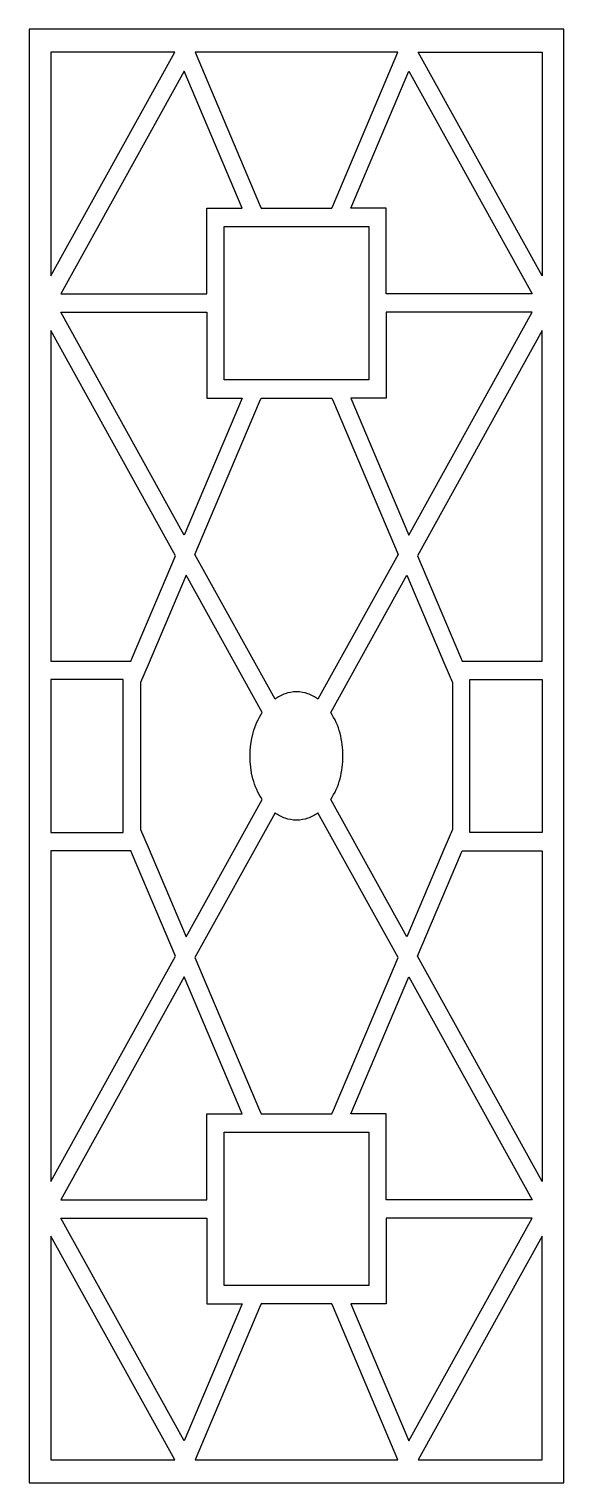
# Model space of a CAD drawing. Header units: centimetres. Extents: x -1.59 to 1.59, y -4.33 to 4.33.
import ezdxf

# ---------------------------------------------------------------- set-up
doc = ezdxf.new("R2010")
doc.units = ezdxf.units.CM
doc.header["$MEASUREMENT"] = 0
doc.layers.add('Layer 1', color=7, linetype='Continuous')

msp = doc.modelspace()

# ---------------------------------------------------------------- linework, layer by layer
at = {"layer": 'Layer 1', "color": 177}
for points, knots in [([(-1.59283, -4.33142), (-1.59283, -4.33142), (-1.59283, 4.33143), (-1.59283, 4.33143), (-1.59283, 4.33143), (-1.59283, 4.33143), (1.59283, 4.33143), (1.59283, 4.33143), (1.59283, 4.33143), (1.59283, 4.33143), (1.59284, -4.33142), (1.59284, -4.33142), (1.59284, -4.33142), (1.59284, -4.33142), (-1.59283, -4.33142), (-1.59283, -4.33142)], [0, 0, 0, 0, 0.2, 0.2, 0.2, 0.2, 0.4, 0.4, 0.4, 0.4, 0.6, 0.6, 0.6, 0.6, 1, 1, 1, 1]), ([(-1.46368, 2.86144), (-1.46368, 2.86144), (-1.46368, 4.19455), (-1.46368, 4.19455), (-1.46368, 4.19455), (-1.46368, 4.19455), (-0.7256, 4.19455), (-0.7256, 4.19455), (-0.7256, 4.19455), (-0.7256, 4.19455), (-1.46368, 2.86145), (-1.46368, 2.86145), (-1.46368, 2.86145), (-1.46368, 2.86145), (-1.46368, 2.86144), (-1.46368, 2.86144)], [0, 0, 0, 0, 0.2, 0.2, 0.2, 0.2, 0.4, 0.4, 0.4, 0.4, 0.6, 0.6, 0.6, 0.6, 1, 1, 1, 1]), ([(0.60383, 4.19455), (0.60383, 4.19455), (0.21979, 3.2867), (0.21979, 3.2867), (0.21979, 3.2867), (0.21979, 3.2867), (0.21034, 3.26431), (0.21034, 3.26431), (0.21034, 3.26431), (0.21034, 3.26431), (0, 3.26431), (0, 3.26431), (0, 3.26431), (0, 3.26431), (-0.2103, 3.26431), (-0.2103, 3.26431), (-0.2103, 3.26431), (-0.2103, 3.26431), (-0.21979, 3.2867), (-0.21979, 3.2867), (-0.21979, 3.2867), (-0.21979, 3.2867), (-0.60384, 4.19455), (-0.60384, 4.19455), (-0.60384, 4.19455), (-0.60384, 4.19455), (0.60383, 4.19455), (0.60383, 4.19455)], [0, 0, 0, 0, 0.125, 0.125, 0.125, 0.125, 0.25, 0.25, 0.25, 0.25, 0.375, 0.375, 0.375, 0.375, 0.5, 0.5, 0.5, 0.5, 0.625, 0.625, 0.625, 0.625, 0.75, 0.75, 0.75, 0.75, 1, 1, 1, 1]), ([(1.46367, 2.86145), (1.46367, 2.86145), (1.46367, 4.19455), (1.46367, 4.19455), (1.46367, 4.19455), (1.46367, 4.19455), (0.72561, 4.19455), (0.72561, 4.19455), (0.72561, 4.19455), (0.72561, 4.19455), (1.46369, 2.86145), (1.46369, 2.86145), (1.46369, 2.86145), (1.46369, 2.86145), (1.46367, 2.86145), (1.46367, 2.86145)], [0, 0, 0, 0, 0.2, 0.2, 0.2, 0.2, 0.4, 0.4, 0.4, 0.4, 0.6, 0.6, 0.6, 0.6, 1, 1, 1, 1]), ([(-0.32358, 3.26431), (-0.32358, 3.26431), (-0.53392, 3.26431), (-0.53392, 3.26431), (-0.53392, 3.26431), (-0.53392, 3.26431), (-0.53392, 2.75324), (-0.53392, 2.75324), (-0.53392, 2.75324), (-0.53392, 2.75324), (-1.40377, 2.75324), (-1.40377, 2.75324), (-1.40377, 2.75324), (-1.40377, 2.75324), (-0.66887, 4.08061), (-0.66887, 4.08061), (-0.66887, 4.08061), (-0.66887, 4.08061), (-0.32358, 3.26431), (-0.32358, 3.26431)], [0, 0, 0, 0, 0.1666667, 0.1666667, 0.1666667, 0.1666667, 0.3333333, 0.3333333, 0.3333333, 0.3333333, 0.5, 0.5, 0.5, 0.5, 0.6666667, 0.6666667, 0.6666667, 0.6666667, 1, 1, 1, 1]), ([(0.32359, 3.26431), (0.32359, 3.26431), (0.53392, 3.26431), (0.53392, 3.26431), (0.53392, 3.26431), (0.53392, 3.26431), (0.53392, 2.75324), (0.53392, 2.75324), (0.53392, 2.75324), (0.53392, 2.75324), (1.40377, 2.75324), (1.40377, 2.75324), (1.40377, 2.75324), (1.40377, 2.75324), (0.66889, 4.08061), (0.66889, 4.08061), (0.66889, 4.08061), (0.66889, 4.08061), (0.32359, 3.26431), (0.32359, 3.26431)], [0, 0, 0, 0, 0.1666667, 0.1666667, 0.1666667, 0.1666667, 0.3333333, 0.3333333, 0.3333333, 0.3333333, 0.5, 0.5, 0.5, 0.5, 0.6666667, 0.6666667, 0.6666667, 0.6666667, 1, 1, 1, 1]), ([(0, 3.15479), (0, 3.15479), (-0.43057, 3.15479), (-0.43057, 3.15479), (-0.43057, 3.15479), (-0.43057, 3.15479), (-0.43057, 2.69849), (-0.43057, 2.69849), (-0.43057, 2.69849), (-0.43057, 2.69849), (-0.43057, 2.24218), (-0.43057, 2.24218), (-0.43057, 2.24218), (-0.43057, 2.24218), (0, 2.24218), (0, 2.24218), (0, 2.24218), (0, 2.24218), (0.43058, 2.24218), (0.43058, 2.24218), (0.43058, 2.24218), (0.43058, 2.24218), (0.43058, 2.69849), (0.43058, 2.69849), (0.43058, 2.69849), (0.43058, 2.69849), (0.43058, 3.15479), (0.43058, 3.15479), (0.43058, 3.15479), (0.43058, 3.15479), (0, 3.15479), (0, 3.15479)], [0, 0, 0, 0, 0.1111111, 0.1111111, 0.1111111, 0.1111111, 0.2222222, 0.2222222, 0.2222222, 0.2222222, 0.3333333, 0.3333333, 0.3333333, 0.3333333, 0.4444444, 0.4444444, 0.4444444, 0.4444444, 0.5555556, 0.5555556, 0.5555556, 0.5555556, 0.6666667, 0.6666667, 0.6666667, 0.6666667, 0.7777778, 0.7777778, 0.7777778, 0.7777778, 1, 1, 1, 1]), ([(-0.32358, 2.13266), (-0.32358, 2.13266), (-0.53392, 2.13266), (-0.53392, 2.13266), (-0.53392, 2.13266), (-0.53392, 2.13266), (-0.53392, 2.64373), (-0.53392, 2.64373), (-0.53392, 2.64373), (-0.53392, 2.64373), (-1.40377, 2.64372), (-1.40377, 2.64372), (-1.40377, 2.64372), (-1.40377, 2.64372), (-0.66887, 1.31638), (-0.66887, 1.31638), (-0.66887, 1.31638), (-0.66887, 1.31638), (-0.32358, 2.13266), (-0.32358, 2.13266)], [0, 0, 0, 0, 0.1666667, 0.1666667, 0.1666667, 0.1666667, 0.3333333, 0.3333333, 0.3333333, 0.3333333, 0.5, 0.5, 0.5, 0.5, 0.6666667, 0.6666667, 0.6666667, 0.6666667, 1, 1, 1, 1]), ([(0.32359, 2.13266), (0.32359, 2.13266), (0.53392, 2.13266), (0.53392, 2.13266), (0.53392, 2.13266), (0.53392, 2.13266), (0.53392, 2.64373), (0.53392, 2.64373), (0.53392, 2.64373), (0.53392, 2.64373), (1.40377, 2.64373), (1.40377, 2.64373), (1.40377, 2.64373), (1.40377, 2.64373), (0.66888, 1.31638), (0.66888, 1.31638), (0.66888, 1.31638), (0.66888, 1.31638), (0.32359, 2.13266), (0.32359, 2.13266)], [0, 0, 0, 0, 0.1666667, 0.1666667, 0.1666667, 0.1666667, 0.3333333, 0.3333333, 0.3333333, 0.3333333, 0.5, 0.5, 0.5, 0.5, 0.6666667, 0.6666667, 0.6666667, 0.6666667, 1, 1, 1, 1]), ([(-1.46368, 2.53552), (-1.46368, 2.53552), (-0.72078, 1.1937), (-0.72078, 1.1937), (-0.72078, 1.1937), (-0.72078, 1.1937), (-0.97691, 0.58823), (-0.97691, 0.58823), (-0.97691, 0.58823), (-0.97691, 0.58823), (-0.98638, 0.56583), (-0.98638, 0.56583), (-0.98638, 0.56583), (-0.98638, 0.56583), (-1.46368, 0.56583), (-1.46368, 0.56583), (-1.46368, 0.56583), (-1.46368, 0.56583), (-1.46368, 2.53552), (-1.46368, 2.53552)], [0, 0, 0, 0, 0.1666667, 0.1666667, 0.1666667, 0.1666667, 0.3333333, 0.3333333, 0.3333333, 0.3333333, 0.5, 0.5, 0.5, 0.5, 0.6666667, 0.6666667, 0.6666667, 0.6666667, 1, 1, 1, 1]), ([(1.46367, 2.53552), (1.46367, 2.53552), (1.46367, 0.56583), (1.46367, 0.56583), (1.46367, 0.56583), (1.46367, 0.56583), (0.98638, 0.56583), (0.98638, 0.56583), (0.98638, 0.56583), (0.98638, 0.56583), (0.97692, 0.58823), (0.97692, 0.58823), (0.97692, 0.58823), (0.97692, 0.58823), (0.72078, 1.1937), (0.72078, 1.1937), (0.72078, 1.1937), (0.72078, 1.1937), (1.46367, 2.53552), (1.46367, 2.53552), (1.46367, 2.53552), (1.46367, 2.53552), (1.46367, 2.53552), (1.46367, 2.53552)], [0, 0, 0, 0, 0.1428571, 0.1428571, 0.1428571, 0.1428571, 0.2857143, 0.2857143, 0.2857143, 0.2857143, 0.4285714, 0.4285714, 0.4285714, 0.4285714, 0.5714286, 0.5714286, 0.5714286, 0.5714286, 0.7142857, 0.7142857, 0.7142857, 0.7142857, 1, 1, 1, 1]), ([(0, 0.38225), (0, 0.38225), (0.0008, 0.38225), (0.0008, 0.38225), (0.0008, 0.38225), (0.0008, 0.38225), (0.00158, 0.38225), (0.00158, 0.38225), (0.00158, 0.38225), (0.02423, 0.38217), (0.04669, 0.37825), (0.06807, 0.37072), (0.06807, 0.37072), (0.0894, 0.36319), (0.10958, 0.35264), (0.12798, 0.33941), (0.12798, 0.33941), (0.12798, 0.33941), (0.60469, 1.20042), (0.60469, 1.20042), (0.60469, 1.20042), (0.60469, 1.20042), (0.21979, 2.11027), (0.21979, 2.11027), (0.21979, 2.11027), (0.21979, 2.11027), (0.21034, 2.13266), (0.21034, 2.13266), (0.21034, 2.13266), (0.21034, 2.13266), (0, 2.13266), (0, 2.13266), (0, 2.13266), (0, 2.13266), (-0.21032, 2.13266), (-0.21032, 2.13266), (-0.21032, 2.13266), (-0.21032, 2.13266), (-0.21979, 2.11027), (-0.21979, 2.11027), (-0.21979, 2.11027), (-0.21979, 2.11027), (-0.60468, 1.20042), (-0.60468, 1.20042), (-0.60468, 1.20042), (-0.60468, 1.20042), (-0.12797, 0.33941), (-0.12797, 0.33941), (-0.12797, 0.33941), (-0.10956, 0.35264), (-0.0894, 0.36319), (-0.06806, 0.37072), (-0.06806, 0.37072), (-0.04668, 0.37825), (-0.02422, 0.38217), (-0.00157, 0.38225), (-0.00157, 0.38225), (-0.00157, 0.38225), (-0.00079, 0.38225), (-0.00079, 0.38225), (-0.00079, 0.38225), (-0.00079, 0.38225), (0, 0.38225), (0, 0.38225)], [0, 0, 0, 0, 0.0588235, 0.0588235, 0.0588235, 0.0588235, 0.1176471, 0.1176471, 0.1176471, 0.1176471, 0.1764706, 0.1764706, 0.1764706, 0.1764706, 0.2352941, 0.2352941, 0.2352941, 0.2352941, 0.2941176, 0.2941176, 0.2941176, 0.2941176, 0.3529412, 0.3529412, 0.3529412, 0.3529412, 0.4117647, 0.4117647, 0.4117647, 0.4117647, 0.4705882, 0.4705882, 0.4705882, 0.4705882, 0.5294118, 0.5294118, 0.5294118, 0.5294118, 0.5882353, 0.5882353, 0.5882353, 0.5882353, 0.6470588, 0.6470588, 0.6470588, 0.6470588, 0.7058824, 0.7058824, 0.7058824, 0.7058824, 0.7647059, 0.7647059, 0.7647059, 0.7647059, 0.8235294, 0.8235294, 0.8235294, 0.8235294, 0.8823529, 0.8823529, 0.8823529, 0.8823529, 1, 1, 1, 1]), ([(-0.20359, 0.25954), (-0.22849, 0.22228), (-0.24712, 0.18113), (-0.25871, 0.13772), (-0.25871, 0.13772), (-0.28261, 0.04833), (-0.28286, -0.04579), (-0.25941, -0.13529), (-0.25941, -0.13529), (-0.24782, -0.17959), (-0.22895, -0.22158), (-0.20359, -0.25952), (-0.20359, -0.25952), (-0.20359, -0.25952), (-0.65658, -1.07771), (-0.65658, -1.07771), (-0.65658, -1.07771), (-0.65658, -1.07771), (-0.88261, -0.5434), (-0.88261, -0.5434), (-0.88261, -0.5434), (-0.88261, -0.5434), (-0.92974, -0.43745), (-0.92974, -0.43745), (-0.92974, -0.43745), (-0.92974, -0.43745), (-0.92974, 0.00001), (-0.92974, 0.00001), (-0.92974, 0.00001), (-0.92974, 0.00001), (-0.92974, 0.43749), (-0.92974, 0.43749), (-0.92974, 0.43749), (-0.92974, 0.43749), (-0.88261, 0.54344), (-0.88261, 0.54344), (-0.88261, 0.54344), (-0.88261, 0.54344), (-0.65658, 1.07775), (-0.65658, 1.07775), (-0.65658, 1.07775), (-0.65658, 1.07775), (-0.20359, 0.25954), (-0.20359, 0.25954), (-0.20359, 0.25954), (-0.20359, 0.25954), (-0.20359, 0.25954), (-0.20359, 0.25954)], [0, 0, 0, 0, 0.0769231, 0.0769231, 0.0769231, 0.0769231, 0.1538462, 0.1538462, 0.1538462, 0.1538462, 0.2307692, 0.2307692, 0.2307692, 0.2307692, 0.3076923, 0.3076923, 0.3076923, 0.3076923, 0.3846154, 0.3846154, 0.3846154, 0.3846154, 0.4615385, 0.4615385, 0.4615385, 0.4615385, 0.5384615, 0.5384615, 0.5384615, 0.5384615, 0.6153846, 0.6153846, 0.6153846, 0.6153846, 0.6923077, 0.6923077, 0.6923077, 0.6923077, 0.7692308, 0.7692308, 0.7692308, 0.7692308, 0.8461538, 0.8461538, 0.8461538, 0.8461538, 1, 1, 1, 1]), ([(0.20359, -0.25954), (0.20359, -0.25954), (0.65659, -1.07771), (0.65659, -1.07771), (0.65659, -1.07771), (0.65659, -1.07771), (0.8826, -0.5434), (0.8826, -0.5434), (0.8826, -0.5434), (0.8826, -0.5434), (0.92975, -0.43745), (0.92975, -0.43745), (0.92975, -0.43745), (0.92975, -0.43745), (0.92975, 0.00001), (0.92975, 0.00001), (0.92975, 0.00001), (0.92975, 0.00001), (0.92975, 0.43748), (0.92975, 0.43748), (0.92975, 0.43748), (0.92975, 0.43748), (0.8826, 0.54344), (0.8826, 0.54344), (0.8826, 0.54344), (0.8826, 0.54344), (0.65659, 1.07775), (0.65659, 1.07775), (0.65659, 1.07775), (0.65659, 1.07775), (0.20359, 0.25954), (0.20359, 0.25954), (0.20359, 0.25954), (0.22895, 0.2216), (0.24781, 0.17959), (0.25941, 0.13533), (0.25941, 0.13533), (0.27099, 0.09118), (0.27679, 0.04569), (0.27672, 0.00001), (0.27672, 0.00001), (0.27679, -0.04566), (0.27098, -0.09116), (0.25941, -0.13531), (0.25941, -0.13531), (0.24781, -0.17958), (0.22895, -0.22158), (0.20359, -0.25954), (0.20359, -0.25954), (0.20359, -0.25954), (0.20359, -0.25954), (0.20359, -0.25954)], [0, 0, 0, 0, 0.0714286, 0.0714286, 0.0714286, 0.0714286, 0.1428571, 0.1428571, 0.1428571, 0.1428571, 0.2142857, 0.2142857, 0.2142857, 0.2142857, 0.2857143, 0.2857143, 0.2857143, 0.2857143, 0.3571429, 0.3571429, 0.3571429, 0.3571429, 0.4285714, 0.4285714, 0.4285714, 0.4285714, 0.5, 0.5, 0.5, 0.5, 0.5714286, 0.5714286, 0.5714286, 0.5714286, 0.6428571, 0.6428571, 0.6428571, 0.6428571, 0.7142857, 0.7142857, 0.7142857, 0.7142857, 0.7857143, 0.7857143, 0.7857143, 0.7857143, 0.8571429, 0.8571429, 0.8571429, 0.8571429, 1, 1, 1, 1]), ([(-1.03309, -0.45629), (-1.03309, -0.45629), (-1.46368, -0.45629), (-1.46368, -0.45629), (-1.46368, -0.45629), (-1.46368, -0.45629), (-1.46368, 0.45631), (-1.46368, 0.45631), (-1.46368, 0.45631), (-1.46368, 0.45631), (-1.03309, 0.45631), (-1.03309, 0.45631), (-1.03309, 0.45631), (-1.03309, 0.45631), (-1.03309, -0.45629), (-1.03309, -0.45629)], [0, 0, 0, 0, 0.2, 0.2, 0.2, 0.2, 0.4, 0.4, 0.4, 0.4, 0.6, 0.6, 0.6, 0.6, 1, 1, 1, 1]), ([(1.46367, -0.45629), (1.46367, -0.45629), (1.46367, 0.45631), (1.46367, 0.45631), (1.46367, 0.45631), (1.46367, 0.45631), (1.0331, 0.45631), (1.0331, 0.45631), (1.0331, 0.45631), (1.0331, 0.45631), (1.0331, 0.00001), (1.0331, 0.00001), (1.0331, 0.00001), (1.0331, 0.00001), (1.0331, -0.45629), (1.0331, -0.45629), (1.0331, -0.45629), (1.0331, -0.45629), (1.46369, -0.45629), (1.46369, -0.45629), (1.46369, -0.45629), (1.46369, -0.45629), (1.46367, -0.45629), (1.46367, -0.45629)], [0, 0, 0, 0, 0.1428571, 0.1428571, 0.1428571, 0.1428571, 0.2857143, 0.2857143, 0.2857143, 0.2857143, 0.4285714, 0.4285714, 0.4285714, 0.4285714, 0.5714286, 0.5714286, 0.5714286, 0.5714286, 0.7142857, 0.7142857, 0.7142857, 0.7142857, 1, 1, 1, 1]), ([(0, -0.38225), (0, -0.38225), (0.0008, -0.38225), (0.0008, -0.38225), (0.0008, -0.38225), (0.0008, -0.38225), (0.00158, -0.38225), (0.00158, -0.38225), (0.00158, -0.38225), (0.02423, -0.38213), (0.04669, -0.37823), (0.06807, -0.37071), (0.06807, -0.37071), (0.0894, -0.36317), (0.10958, -0.35262), (0.12798, -0.3394), (0.12798, -0.3394), (0.12798, -0.3394), (0.60469, -1.2004), (0.60469, -1.2004), (0.60469, -1.2004), (0.60469, -1.2004), (0.21979, -2.11023), (0.21979, -2.11023), (0.21979, -2.11023), (0.21979, -2.11023), (0.21034, -2.13264), (0.21034, -2.13264), (0.21034, -2.13264), (0.21034, -2.13264), (0, -2.13264), (0, -2.13264), (0, -2.13264), (0, -2.13264), (-0.21032, -2.13264), (-0.21032, -2.13264), (-0.21032, -2.13264), (-0.21032, -2.13264), (-0.21979, -2.11023), (-0.21979, -2.11023), (-0.21979, -2.11023), (-0.21979, -2.11023), (-0.60468, -1.2004), (-0.60468, -1.2004), (-0.60468, -1.2004), (-0.60468, -1.2004), (-0.12797, -0.33938), (-0.12797, -0.33938), (-0.12797, -0.33938), (-0.10956, -0.35262), (-0.0894, -0.36317), (-0.06806, -0.37071), (-0.06806, -0.37071), (-0.04668, -0.37823), (-0.02422, -0.38213), (-0.00157, -0.38225), (-0.00157, -0.38225), (-0.00157, -0.38225), (-0.00079, -0.38225), (-0.00079, -0.38225), (-0.00079, -0.38225), (-0.00079, -0.38225), (0, -0.38225), (0, -0.38225)], [0, 0, 0, 0, 0.0588235, 0.0588235, 0.0588235, 0.0588235, 0.1176471, 0.1176471, 0.1176471, 0.1176471, 0.1764706, 0.1764706, 0.1764706, 0.1764706, 0.2352941, 0.2352941, 0.2352941, 0.2352941, 0.2941176, 0.2941176, 0.2941176, 0.2941176, 0.3529412, 0.3529412, 0.3529412, 0.3529412, 0.4117647, 0.4117647, 0.4117647, 0.4117647, 0.4705882, 0.4705882, 0.4705882, 0.4705882, 0.5294118, 0.5294118, 0.5294118, 0.5294118, 0.5882353, 0.5882353, 0.5882353, 0.5882353, 0.6470588, 0.6470588, 0.6470588, 0.6470588, 0.7058824, 0.7058824, 0.7058824, 0.7058824, 0.7647059, 0.7647059, 0.7647059, 0.7647059, 0.8235294, 0.8235294, 0.8235294, 0.8235294, 0.8823529, 0.8823529, 0.8823529, 0.8823529, 1, 1, 1, 1]), ([(-1.46368, -0.5658), (-1.46368, -0.5658), (-0.98638, -0.5658), (-0.98638, -0.5658), (-0.98638, -0.5658), (-0.98638, -0.5658), (-0.97691, -0.5882), (-0.97691, -0.5882), (-0.97691, -0.5882), (-0.97691, -0.5882), (-0.72078, -1.19367), (-0.72078, -1.19367), (-0.72078, -1.19367), (-0.72078, -1.19367), (-1.46368, -2.5355), (-1.46368, -2.5355), (-1.46368, -2.5355), (-1.46368, -2.5355), (-1.46368, -0.5658), (-1.46368, -0.5658)], [0, 0, 0, 0, 0.1666667, 0.1666667, 0.1666667, 0.1666667, 0.3333333, 0.3333333, 0.3333333, 0.3333333, 0.5, 0.5, 0.5, 0.5, 0.6666667, 0.6666667, 0.6666667, 0.6666667, 1, 1, 1, 1]), ([(1.46369, -2.53547), (1.46369, -2.53547), (1.46369, -0.5658), (1.46369, -0.5658), (1.46369, -0.5658), (1.46369, -0.5658), (0.98638, -0.5658), (0.98638, -0.5658), (0.98638, -0.5658), (0.98638, -0.5658), (0.97692, -0.5882), (0.97692, -0.5882), (0.97692, -0.5882), (0.97692, -0.5882), (0.72078, -1.19367), (0.72078, -1.19367), (0.72078, -1.19367), (0.72078, -1.19367), (1.46369, -2.5355), (1.46369, -2.5355), (1.46369, -2.5355), (1.46369, -2.5355), (1.46369, -2.53547), (1.46369, -2.53547)], [0, 0, 0, 0, 0.1428571, 0.1428571, 0.1428571, 0.1428571, 0.2857143, 0.2857143, 0.2857143, 0.2857143, 0.4285714, 0.4285714, 0.4285714, 0.4285714, 0.5714286, 0.5714286, 0.5714286, 0.5714286, 0.7142857, 0.7142857, 0.7142857, 0.7142857, 1, 1, 1, 1]), ([(-0.32358, -2.13264), (-0.32358, -2.13264), (-0.53392, -2.13264), (-0.53392, -2.13264), (-0.53392, -2.13264), (-0.53392, -2.13264), (-0.53392, -2.64369), (-0.53392, -2.64369), (-0.53392, -2.64369), (-0.53392, -2.64369), (-1.40377, -2.64369), (-1.40377, -2.64369), (-1.40377, -2.64369), (-1.40377, -2.64369), (-0.66887, -1.31636), (-0.66887, -1.31636), (-0.66887, -1.31636), (-0.66887, -1.31636), (-0.32358, -2.13264), (-0.32358, -2.13264)], [0, 0, 0, 0, 0.1666667, 0.1666667, 0.1666667, 0.1666667, 0.3333333, 0.3333333, 0.3333333, 0.3333333, 0.5, 0.5, 0.5, 0.5, 0.6666667, 0.6666667, 0.6666667, 0.6666667, 1, 1, 1, 1]), ([(0.32359, -2.13264), (0.32359, -2.13264), (0.53392, -2.13264), (0.53392, -2.13264), (0.53392, -2.13264), (0.53392, -2.13264), (0.53392, -2.64369), (0.53392, -2.64369), (0.53392, -2.64369), (0.53392, -2.64369), (1.40377, -2.64369), (1.40377, -2.64369), (1.40377, -2.64369), (1.40377, -2.64369), (0.66889, -1.31636), (0.66889, -1.31636), (0.66889, -1.31636), (0.66889, -1.31636), (0.32359, -2.13264), (0.32359, -2.13264)], [0, 0, 0, 0, 0.1666667, 0.1666667, 0.1666667, 0.1666667, 0.3333333, 0.3333333, 0.3333333, 0.3333333, 0.5, 0.5, 0.5, 0.5, 0.6666667, 0.6666667, 0.6666667, 0.6666667, 1, 1, 1, 1]), ([(0.43058, -2.69847), (0.43058, -2.69847), (0.43058, -2.24214), (0.43058, -2.24214), (0.43058, -2.24214), (0.43058, -2.24214), (0, -2.24214), (0, -2.24214), (0, -2.24214), (0, -2.24214), (-0.43057, -2.24214), (-0.43057, -2.24214), (-0.43057, -2.24214), (-0.43057, -2.24214), (-0.43057, -2.69847), (-0.43057, -2.69847), (-0.43057, -2.69847), (-0.43057, -2.69847), (-0.43057, -3.15476), (-0.43057, -3.15476), (-0.43057, -3.15476), (-0.43057, -3.15476), (0, -3.15476), (0, -3.15476), (0, -3.15476), (0, -3.15476), (0.43058, -3.15476), (0.43058, -3.15476), (0.43058, -3.15476), (0.43058, -3.15476), (0.43058, -2.69847), (0.43058, -2.69847), (0.43058, -2.69847), (0.43058, -2.69847), (0.43058, -2.69847), (0.43058, -2.69847)], [0, 0, 0, 0, 0.1, 0.1, 0.1, 0.1, 0.2, 0.2, 0.2, 0.2, 0.3, 0.3, 0.3, 0.3, 0.4, 0.4, 0.4, 0.4, 0.5, 0.5, 0.5, 0.5, 0.6, 0.6, 0.6, 0.6, 0.7, 0.7, 0.7, 0.7, 0.8, 0.8, 0.8, 0.8, 1, 1, 1, 1]), ([(-0.32358, -3.26426), (-0.32358, -3.26426), (-0.53392, -3.26426), (-0.53392, -3.26426), (-0.53392, -3.26426), (-0.53392, -3.26426), (-0.53392, -2.7532), (-0.53392, -2.7532), (-0.53392, -2.7532), (-0.53392, -2.7532), (-1.40377, -2.7532), (-1.40377, -2.7532), (-1.40377, -2.7532), (-1.40377, -2.7532), (-0.66887, -4.08058), (-0.66887, -4.08058), (-0.66887, -4.08058), (-0.66887, -4.08058), (-0.32358, -3.26426), (-0.32358, -3.26426)], [0, 0, 0, 0, 0.1666667, 0.1666667, 0.1666667, 0.1666667, 0.3333333, 0.3333333, 0.3333333, 0.3333333, 0.5, 0.5, 0.5, 0.5, 0.6666667, 0.6666667, 0.6666667, 0.6666667, 1, 1, 1, 1]), ([(0.32359, -3.26426), (0.32359, -3.26426), (0.53392, -3.26426), (0.53392, -3.26426), (0.53392, -3.26426), (0.53392, -3.26426), (0.53392, -2.7532), (0.53392, -2.7532), (0.53392, -2.7532), (0.53392, -2.7532), (1.40377, -2.7532), (1.40377, -2.7532), (1.40377, -2.7532), (1.40377, -2.7532), (0.66889, -4.08058), (0.66889, -4.08058), (0.66889, -4.08058), (0.66889, -4.08058), (0.32359, -3.26426), (0.32359, -3.26426)], [0, 0, 0, 0, 0.1666667, 0.1666667, 0.1666667, 0.1666667, 0.3333333, 0.3333333, 0.3333333, 0.3333333, 0.5, 0.5, 0.5, 0.5, 0.6666667, 0.6666667, 0.6666667, 0.6666667, 1, 1, 1, 1]), ([(-1.46368, -2.86142), (-1.46368, -2.86142), (-0.7256, -4.19452), (-0.7256, -4.19452), (-0.7256, -4.19452), (-0.7256, -4.19452), (-1.46368, -4.19452), (-1.46368, -4.19452), (-1.46368, -4.19452), (-1.46368, -4.19452), (-1.46368, -2.86142), (-1.46368, -2.86142), (-1.46368, -2.86142), (-1.46368, -2.86142), (-1.46368, -2.86142), (-1.46368, -2.86142)], [0, 0, 0, 0, 0.2, 0.2, 0.2, 0.2, 0.4, 0.4, 0.4, 0.4, 0.6, 0.6, 0.6, 0.6, 1, 1, 1, 1]), ([(1.46369, -2.86142), (1.46369, -2.86142), (1.46369, -4.19452), (1.46369, -4.19452), (1.46369, -4.19452), (1.46369, -4.19452), (0.72561, -4.19452), (0.72561, -4.19452), (0.72561, -4.19452), (0.72561, -4.19452), (1.46369, -2.86142), (1.46369, -2.86142), (1.46369, -2.86142), (1.46369, -2.86142), (1.46369, -2.86142), (1.46369, -2.86142)], [0, 0, 0, 0, 0.2, 0.2, 0.2, 0.2, 0.4, 0.4, 0.4, 0.4, 0.6, 0.6, 0.6, 0.6, 1, 1, 1, 1]), ([(-0.60384, -4.19452), (-0.60384, -4.19452), (-0.21979, -3.28667), (-0.21979, -3.28667), (-0.21979, -3.28667), (-0.21979, -3.28667), (-0.2103, -3.26426), (-0.2103, -3.26426), (-0.2103, -3.26426), (-0.2103, -3.26426), (0, -3.26426), (0, -3.26426), (0, -3.26426), (0, -3.26426), (0.21034, -3.26426), (0.21034, -3.26426), (0.21034, -3.26426), (0.21034, -3.26426), (0.21979, -3.28667), (0.21979, -3.28667), (0.21979, -3.28667), (0.21979, -3.28667), (0.60385, -4.19452), (0.60385, -4.19452), (0.60385, -4.19452), (0.60385, -4.19452), (-0.60384, -4.19452), (-0.60384, -4.19452)], [0, 0, 0, 0, 0.125, 0.125, 0.125, 0.125, 0.25, 0.25, 0.25, 0.25, 0.375, 0.375, 0.375, 0.375, 0.5, 0.5, 0.5, 0.5, 0.625, 0.625, 0.625, 0.625, 0.75, 0.75, 0.75, 0.75, 1, 1, 1, 1])]:
    msp.add_open_spline(points, degree=3, knots=knots, dxfattribs=at)

doc.saveas('drawing.dxf')
